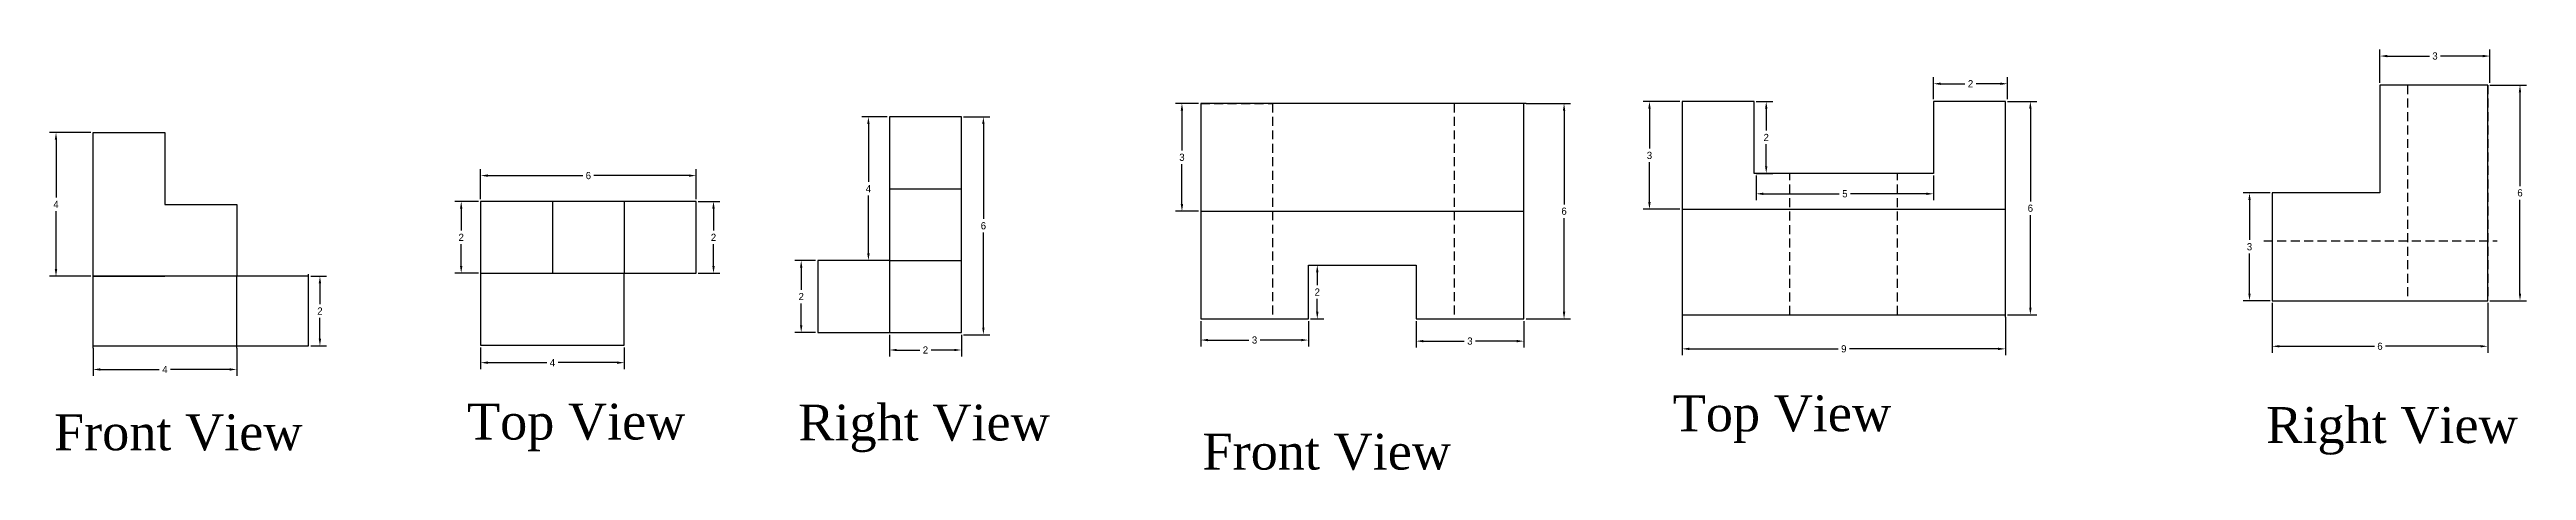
# Model space of a CAD drawing. Header units: inches. Extents: x 24.8 to 93.8, y 22.1 to 33.8.
import ezdxf

# ---------------------------------------------------------------- set-up
doc = ezdxf.new("R2010")
doc.units = ezdxf.units.IN
doc.header["$MEASUREMENT"] = 0
doc.linetypes.add('HIDDEN', pattern=[0.375, 0.25, -0.125])
doc.dimstyles.get("Standard").update_dxf_attribs({"dimtxt": 0.2, "dimasz": 0.2, "dimexe": 0.18, "dimexo": 0.0625, "dimgap": 0.09, "dimtad": 0, "dimtih": 1, "dimtoh": 1, "dimdec": 0, "dimzin": 0, "dimdsep": 46, "dimtxsty": 'Standard', "dimcen": 0.09, "dimclrd": 6, "dimclre": 6, "dimclrt": 6, "dimadec": 0, "dimazin": 0, "dimtfac": 1, "dimtdec": 0, "dimtofl": 0, "dimtmove": 0, "dimatfit": 3, "dimfxl": 1, "dimtolj": 1, "dimtzin": 0, "dimarcsym": 0})

# ---------------------------------------------------------------- blocks, each defined once
blk = doc.blocks.new('*D1')
at = {"color": 6, "lineweight": -2}
for p, q in [((26.034, 25.511), (26.034, 24.738)), ((26.234, 24.918), (27.877, 24.918)), ((29.834, 24.918), (28.191, 24.918)), ((30.034, 25.511), (30.034, 24.738))]:
    blk.add_line(p, q, dxfattribs=at)
at = {"color": 6}
for points in [[(26.234, 24.951), (26.234, 24.884), (26.034, 24.918)], [(29.834, 24.951), (29.834, 24.884), (30.034, 24.918)]]:
    blk.add_solid(points, dxfattribs=at)
at = {"layer": 'Defpoints', "color": 0}
for p in [(26.034, 25.574), (30.034, 25.574), (30.034, 24.918)]:
    blk.add_point(p, dxfattribs=at)
at = {"color": 6, "insert": (28.034, 24.918), "char_height": 0.2, "attachment_point": 5}
blk.add_mtext('\\A1;4', dxfattribs=at)
blk = doc.blocks.new('*D2')
at = {"color": 6, "lineweight": -2}
for p, q in [((25.972, 31.511), (24.82, 31.511)), ((25, 31.311), (25, 29.701)), ((25, 27.711), (25, 29.321)), ((25.972, 27.511), (24.82, 27.511))]:
    blk.add_line(p, q, dxfattribs=at)
at = {"color": 6}
for points in [[(24.966, 31.311), (25.033, 31.311), (25, 31.511)], [(24.966, 27.711), (25.033, 27.711), (25, 27.511)]]:
    blk.add_solid(points, dxfattribs=at)
at = {"layer": 'Defpoints', "color": 0}
for p in [(26.034, 31.511), (25, 27.511), (26.034, 27.511)]:
    blk.add_point(p, dxfattribs=at)
at = {"color": 6, "insert": (25, 29.511), "char_height": 0.2, "attachment_point": 5}
blk.add_mtext('\\A1;4', dxfattribs=at)
blk = doc.blocks.new('*D4')
at = {"color": 6, "lineweight": -2}
for p, q in [((32.097, 27.511), (32.532, 27.511)), ((32.352, 27.311), (32.352, 26.733)), ((32.352, 25.774), (32.352, 26.353)), ((32.097, 25.574), (32.532, 25.574))]:
    blk.add_line(p, q, dxfattribs=at)
at = {"color": 6}
for points in [[(32.318, 27.311), (32.385, 27.311), (32.352, 27.511)], [(32.318, 25.774), (32.385, 25.774), (32.352, 25.574)]]:
    blk.add_solid(points, dxfattribs=at)
at = {"layer": 'Defpoints', "color": 0}
for p in [(32.034, 27.511), (32.034, 25.574), (32.352, 25.574)]:
    blk.add_point(p, dxfattribs=at)
at = {"color": 6, "insert": (32.352, 26.543), "char_height": 0.2, "attachment_point": 5}
blk.add_mtext('\\A1;2', dxfattribs=at)
blk = doc.blocks.new('*D5')
at = {"color": 6, "lineweight": -2}
for p, q in [((36.829, 29.657), (36.829, 30.492)), ((42.829, 29.657), (42.829, 30.492)), ((37.029, 30.312), (39.673, 30.312)), ((42.629, 30.312), (39.986, 30.312))]:
    blk.add_line(p, q, dxfattribs=at)
at = {"color": 6}
for points in [[(37.029, 30.346), (37.029, 30.279), (36.829, 30.312)], [(42.629, 30.346), (42.629, 30.279), (42.829, 30.312)]]:
    blk.add_solid(points, dxfattribs=at)
at = {"layer": 'Defpoints', "color": 0}
for p in [(42.829, 30.312), (36.829, 29.595), (42.829, 29.595)]:
    blk.add_point(p, dxfattribs=at)
at = {"color": 6, "insert": (39.829, 30.312), "char_height": 0.2, "attachment_point": 5}
blk.add_mtext('\\A1;6', dxfattribs=at)
blk = doc.blocks.new('*D6')
at = {"color": 6, "lineweight": -2}
for p, q in [((42.892, 29.595), (43.495, 29.595)), ((43.315, 29.395), (43.315, 28.785)), ((43.315, 27.795), (43.315, 28.405)), ((42.892, 27.595), (43.495, 27.595))]:
    blk.add_line(p, q, dxfattribs=at)
at = {"color": 6}
for points in [[(43.282, 29.395), (43.349, 29.395), (43.315, 29.595)], [(43.282, 27.795), (43.349, 27.795), (43.315, 27.595)]]:
    blk.add_solid(points, dxfattribs=at)
at = {"layer": 'Defpoints', "color": 0}
for p in [(42.829, 29.595), (42.829, 27.595), (43.315, 27.595)]:
    blk.add_point(p, dxfattribs=at)
at = {"color": 6, "insert": (43.315, 28.595), "char_height": 0.2, "attachment_point": 5}
blk.add_mtext('\\A1;2', dxfattribs=at)
blk = doc.blocks.new('*D7')
at = {"color": 6, "lineweight": -2}
for p, q in [((36.767, 29.595), (36.107, 29.595)), ((36.287, 29.395), (36.287, 28.785)), ((36.287, 27.795), (36.287, 28.405)), ((36.767, 27.595), (36.107, 27.595))]:
    blk.add_line(p, q, dxfattribs=at)
at = {"color": 6}
for points in [[(36.253, 29.395), (36.32, 29.395), (36.287, 29.595)], [(36.253, 27.795), (36.32, 27.795), (36.287, 27.595)]]:
    blk.add_solid(points, dxfattribs=at)
at = {"layer": 'Defpoints', "color": 0}
for p in [(36.829, 29.595), (36.287, 27.595), (36.829, 27.595)]:
    blk.add_point(p, dxfattribs=at)
at = {"color": 6, "insert": (36.287, 28.595), "char_height": 0.2, "attachment_point": 5}
blk.add_mtext('\\A1;2', dxfattribs=at)
blk = doc.blocks.new('*D8')
at = {"color": 6, "lineweight": -2}
for p, q in [((36.829, 25.532), (36.829, 24.927)), ((40.829, 25.532), (40.829, 24.927)), ((37.029, 25.107), (38.673, 25.107)), ((40.629, 25.107), (38.986, 25.107))]:
    blk.add_line(p, q, dxfattribs=at)
at = {"color": 6}
for points in [[(37.029, 25.14), (37.029, 25.073), (36.829, 25.107)], [(40.629, 25.14), (40.629, 25.073), (40.829, 25.107)]]:
    blk.add_solid(points, dxfattribs=at)
at = {"layer": 'Defpoints', "color": 0}
for p in [(36.829, 25.595), (40.829, 25.595), (40.829, 25.107)]:
    blk.add_point(p, dxfattribs=at)
at = {"color": 6, "insert": (38.829, 25.107), "char_height": 0.2, "attachment_point": 5}
blk.add_mtext('\\A1;4', dxfattribs=at)
blk = doc.blocks.new('*D9')
at = {"color": 6, "lineweight": -2}
for p, q in [((48.219, 25.885), (48.219, 25.279)), ((50.219, 25.885), (50.219, 25.279)), ((48.419, 25.459), (49.062, 25.459)), ((50.019, 25.459), (49.376, 25.459))]:
    blk.add_line(p, q, dxfattribs=at)
at = {"color": 6}
for points in [[(48.419, 25.492), (48.419, 25.426), (48.219, 25.459)], [(50.019, 25.492), (50.019, 25.426), (50.219, 25.459)]]:
    blk.add_solid(points, dxfattribs=at)
at = {"layer": 'Defpoints', "color": 0}
for p in [(48.219, 25.947), (50.219, 25.947), (48.219, 25.459)]:
    blk.add_point(p, dxfattribs=at)
at = {"color": 6, "insert": (49.219, 25.459), "char_height": 0.2, "attachment_point": 5}
blk.add_mtext('\\A1;2', dxfattribs=at)
blk = doc.blocks.new('*D10')
at = {"color": 6, "lineweight": -2}
for p, q in [((50.282, 31.947), (51.013, 31.947)), ((50.833, 31.747), (50.833, 29.106)), ((50.833, 26.085), (50.833, 28.726)), ((50.282, 25.885), (51.013, 25.885))]:
    blk.add_line(p, q, dxfattribs=at)
at = {"color": 6}
for points in [[(50.799, 31.747), (50.866, 31.747), (50.833, 31.947)], [(50.799, 26.085), (50.866, 26.085), (50.833, 25.885)]]:
    blk.add_solid(points, dxfattribs=at)
at = {"layer": 'Defpoints', "color": 0}
for p in [(50.219, 31.947), (50.219, 25.885), (50.833, 25.885)]:
    blk.add_point(p, dxfattribs=at)
at = {"color": 6, "insert": (50.833, 28.916), "char_height": 0.2, "attachment_point": 5}
blk.add_mtext('\\A1;6', dxfattribs=at)
blk = doc.blocks.new('*D11')
at = {"color": 6, "lineweight": -2}
for p, q in [((46.157, 27.947), (45.578, 27.947)), ((45.758, 27.747), (45.758, 27.137)), ((45.758, 26.147), (45.758, 26.757)), ((46.157, 25.947), (45.578, 25.947))]:
    blk.add_line(p, q, dxfattribs=at)
at = {"color": 6}
for points in [[(45.724, 27.747), (45.791, 27.747), (45.758, 27.947)], [(45.724, 26.147), (45.791, 26.147), (45.758, 25.947)]]:
    blk.add_solid(points, dxfattribs=at)
at = {"layer": 'Defpoints', "color": 0}
for p in [(45.758, 27.947), (46.219, 27.947), (46.219, 25.947)]:
    blk.add_point(p, dxfattribs=at)
at = {"color": 6, "insert": (45.758, 26.947), "char_height": 0.2, "attachment_point": 5}
blk.add_mtext('\\A1;2', dxfattribs=at)
blk = doc.blocks.new('*D12')
at = {"color": 6, "lineweight": -2}
for p, q in [((48.157, 31.947), (47.45, 31.947)), ((47.63, 31.747), (47.63, 30.137)), ((47.63, 28.147), (47.63, 29.757)), ((48.157, 27.947), (47.45, 27.947))]:
    blk.add_line(p, q, dxfattribs=at)
at = {"color": 6}
for points in [[(47.597, 31.747), (47.664, 31.747), (47.63, 31.947)], [(47.597, 28.147), (47.664, 28.147), (47.63, 27.947)]]:
    blk.add_solid(points, dxfattribs=at)
at = {"layer": 'Defpoints', "color": 0}
for p in [(48.219, 31.947), (47.63, 27.947), (48.219, 27.947)]:
    blk.add_point(p, dxfattribs=at)
at = {"color": 6, "insert": (47.63, 29.947), "char_height": 0.2, "attachment_point": 5}
blk.add_mtext('\\A1;4', dxfattribs=at)
blk = doc.blocks.new('*D13')
at = {"color": 6, "lineweight": -2}
for p, q in [((65.948, 32.322), (67.188, 32.322)), ((67.008, 32.122), (67.008, 29.512)), ((67.008, 26.522), (67.008, 29.132)), ((65.948, 26.322), (67.188, 26.322))]:
    blk.add_line(p, q, dxfattribs=at)
at = {"color": 6}
for points in [[(66.975, 32.122), (67.041, 32.122), (67.008, 32.322)], [(66.975, 26.522), (67.041, 26.522), (67.008, 26.322)]]:
    blk.add_solid(points, dxfattribs=at)
at = {"layer": 'Defpoints', "color": 0}
for p in [(65.886, 32.322), (67.008, 32.322), (65.886, 26.322)]:
    blk.add_point(p, dxfattribs=at)
at = {"color": 6, "insert": (67.008, 29.322), "char_height": 0.2, "attachment_point": 5}
blk.add_mtext('\\A1;6', dxfattribs=at)
blk = doc.blocks.new('*D15')
at = {"color": 6, "lineweight": -2}
for p, q in [((59.948, 27.822), (60.314, 27.822)), ((60.134, 27.622), (60.134, 27.262)), ((59.948, 26.322), (60.314, 26.322)), ((60.134, 26.522), (60.134, 26.882))]:
    blk.add_line(p, q, dxfattribs=at)
at = {"color": 6}
for points in [[(60.1, 27.622), (60.167, 27.622), (60.134, 27.822)], [(60.1, 26.522), (60.167, 26.522), (60.134, 26.322)]]:
    blk.add_solid(points, dxfattribs=at)
at = {"layer": 'Defpoints', "color": 0}
for p in [(59.886, 27.822), (60.134, 27.822), (59.886, 26.322)]:
    blk.add_point(p, dxfattribs=at)
at = {"color": 6, "insert": (60.134, 27.072), "char_height": 0.2, "attachment_point": 5}
blk.add_mtext('\\A1;2', dxfattribs=at)
blk = doc.blocks.new('*D16')
at = {"color": 6, "lineweight": -2}
for p, q in [((56.886, 26.259), (56.886, 25.556)), ((59.886, 26.259), (59.886, 25.556)), ((57.086, 25.736), (58.229, 25.736)), ((59.686, 25.736), (58.542, 25.736))]:
    blk.add_line(p, q, dxfattribs=at)
at = {"color": 6}
for points in [[(57.086, 25.769), (57.086, 25.702), (56.886, 25.736)], [(59.686, 25.769), (59.686, 25.702), (59.886, 25.736)]]:
    blk.add_solid(points, dxfattribs=at)
at = {"layer": 'Defpoints', "color": 0}
for p in [(56.886, 26.322), (59.886, 26.322), (59.886, 25.736)]:
    blk.add_point(p, dxfattribs=at)
at = {"color": 6, "insert": (58.386, 25.736), "char_height": 0.2, "attachment_point": 5}
blk.add_mtext('\\A1;3', dxfattribs=at)
blk = doc.blocks.new('*D17')
at = {"color": 6, "lineweight": -2}
for p, q in [((62.886, 26.259), (62.886, 25.526)), ((65.886, 26.259), (65.886, 25.526)), ((63.086, 25.706), (64.229, 25.706)), ((65.686, 25.706), (64.542, 25.706))]:
    blk.add_line(p, q, dxfattribs=at)
at = {"color": 6}
for points in [[(63.086, 25.739), (63.086, 25.672), (62.886, 25.706)], [(65.686, 25.739), (65.686, 25.672), (65.886, 25.706)]]:
    blk.add_solid(points, dxfattribs=at)
at = {"layer": 'Defpoints', "color": 0}
for p in [(62.886, 26.322), (65.886, 26.322), (65.886, 25.706)]:
    blk.add_point(p, dxfattribs=at)
at = {"color": 6, "insert": (64.386, 25.706), "char_height": 0.2, "attachment_point": 5}
blk.add_mtext('\\A1;3', dxfattribs=at)
blk = doc.blocks.new('*D18')
at = {"color": 6, "lineweight": -2}
for p, q in [((56.823, 32.322), (56.184, 32.322)), ((56.364, 32.122), (56.364, 31.012)), ((56.364, 29.522), (56.364, 30.632)), ((56.823, 29.322), (56.184, 29.322))]:
    blk.add_line(p, q, dxfattribs=at)
at = {"color": 6}
for points in [[(56.33, 32.122), (56.397, 32.122), (56.364, 32.322)], [(56.33, 29.522), (56.397, 29.522), (56.364, 29.322)]]:
    blk.add_solid(points, dxfattribs=at)
at = {"layer": 'Defpoints', "color": 0}
for p in [(56.364, 32.322), (56.886, 32.322), (56.886, 29.322)]:
    blk.add_point(p, dxfattribs=at)
at = {"color": 6, "insert": (56.364, 30.822), "char_height": 0.2, "attachment_point": 5}
blk.add_mtext('\\A1;3', dxfattribs=at)
blk = doc.blocks.new('*D19')
at = {"color": 6, "lineweight": -2}
for p, q in [((70.3, 26.374), (70.3, 25.311)), ((79.3, 26.374), (79.3, 25.311)), ((70.5, 25.491), (74.643, 25.491)), ((79.1, 25.491), (74.957, 25.491))]:
    blk.add_line(p, q, dxfattribs=at)
at = {"color": 6}
for points in [[(70.5, 25.524), (70.5, 25.457), (70.3, 25.491)], [(79.1, 25.524), (79.1, 25.457), (79.3, 25.491)]]:
    blk.add_solid(points, dxfattribs=at)
at = {"layer": 'Defpoints', "color": 0}
for p in [(70.3, 26.436), (79.3, 26.436), (79.3, 25.491)]:
    blk.add_point(p, dxfattribs=at)
at = {"color": 6, "insert": (74.8, 25.491), "char_height": 0.2, "attachment_point": 5}
blk.add_mtext('\\A1;9', dxfattribs=at)
blk = doc.blocks.new('*D20')
at = {"color": 6, "lineweight": -2}
for p, q in [((79.362, 32.374), (80.177, 32.374)), ((79.997, 32.174), (79.997, 29.595)), ((79.997, 26.636), (79.997, 29.215)), ((79.362, 26.436), (80.177, 26.436))]:
    blk.add_line(p, q, dxfattribs=at)
at = {"color": 6}
for points in [[(79.964, 32.174), (80.031, 32.174), (79.997, 32.374)], [(79.964, 26.636), (80.031, 26.636), (79.997, 26.436)]]:
    blk.add_solid(points, dxfattribs=at)
at = {"layer": 'Defpoints', "color": 0}
for p in [(79.3, 32.374), (79.3, 26.436), (79.997, 26.436)]:
    blk.add_point(p, dxfattribs=at)
at = {"color": 6, "insert": (79.997, 29.405), "char_height": 0.2, "attachment_point": 5}
blk.add_mtext('\\A1;6', dxfattribs=at)
blk = doc.blocks.new('*D21')
at = {"color": 6, "lineweight": -2}
for p, q in [((77.3, 32.436), (77.3, 33.049)), ((77.5, 32.869), (78.174, 32.869)), ((79.162, 32.869), (78.488, 32.869)), ((79.362, 32.436), (79.362, 33.049))]:
    blk.add_line(p, q, dxfattribs=at)
at = {"color": 6}
for points in [[(77.5, 32.902), (77.5, 32.835), (77.3, 32.869)], [(79.162, 32.902), (79.162, 32.835), (79.362, 32.869)]]:
    blk.add_solid(points, dxfattribs=at)
at = {"layer": 'Defpoints', "color": 0}
for p in [(77.3, 32.869), (77.3, 32.374), (79.362, 32.374)]:
    blk.add_point(p, dxfattribs=at)
at = {"color": 6, "insert": (78.331, 32.869), "char_height": 0.2, "attachment_point": 5}
blk.add_mtext('\\A1;2', dxfattribs=at)
blk = doc.blocks.new('*D22')
at = {"color": 6, "lineweight": -2}
for p, q in [((72.362, 32.374), (72.819, 32.374)), ((72.639, 32.174), (72.639, 31.564)), ((72.639, 30.574), (72.639, 31.184)), ((72.362, 30.374), (72.819, 30.374))]:
    blk.add_line(p, q, dxfattribs=at)
at = {"color": 6}
for points in [[(72.606, 32.174), (72.673, 32.174), (72.639, 32.374)], [(72.606, 30.574), (72.673, 30.574), (72.639, 30.374)]]:
    blk.add_solid(points, dxfattribs=at)
at = {"layer": 'Defpoints', "color": 0}
for p in [(72.3, 32.374), (72.3, 30.374), (72.639, 30.374)]:
    blk.add_point(p, dxfattribs=at)
at = {"color": 6, "insert": (72.639, 31.374), "char_height": 0.2, "attachment_point": 5}
blk.add_mtext('\\A1;2', dxfattribs=at)
blk = doc.blocks.new('*D23')
at = {"color": 6, "lineweight": -2}
for p, q in [((72.362, 30.311), (72.362, 29.626)), ((72.562, 29.806), (74.674, 29.806)), ((77.1, 29.806), (74.988, 29.806)), ((77.3, 30.311), (77.3, 29.626))]:
    blk.add_line(p, q, dxfattribs=at)
at = {"color": 6}
for points in [[(72.562, 29.839), (72.562, 29.772), (72.362, 29.806)], [(77.1, 29.839), (77.1, 29.772), (77.3, 29.806)]]:
    blk.add_solid(points, dxfattribs=at)
at = {"layer": 'Defpoints', "color": 0}
for p in [(72.362, 30.374), (77.3, 30.374), (77.3, 29.806)]:
    blk.add_point(p, dxfattribs=at)
at = {"color": 6, "insert": (74.831, 29.806), "char_height": 0.2, "attachment_point": 5}
blk.add_mtext('\\A1;5', dxfattribs=at)
blk = doc.blocks.new('*D24')
at = {"color": 6, "lineweight": -2}
for p, q in [((70.237, 32.374), (69.207, 32.374)), ((69.387, 32.174), (69.387, 31.064)), ((69.387, 29.574), (69.387, 30.684)), ((70.237, 29.374), (69.207, 29.374))]:
    blk.add_line(p, q, dxfattribs=at)
at = {"color": 6}
for points in [[(69.353, 32.174), (69.42, 32.174), (69.387, 32.374)], [(69.353, 29.574), (69.42, 29.574), (69.387, 29.374)]]:
    blk.add_solid(points, dxfattribs=at)
at = {"layer": 'Defpoints', "color": 0}
for p in [(70.3, 32.374), (69.387, 29.374), (70.3, 29.374)]:
    blk.add_point(p, dxfattribs=at)
at = {"color": 6, "insert": (69.387, 30.874), "char_height": 0.2, "attachment_point": 5}
blk.add_mtext('\\A1;3', dxfattribs=at)
blk = doc.blocks.new('*D25')
at = {"color": 6, "lineweight": -2}
for p, q in [((86.736, 26.768), (86.736, 25.382)), ((92.736, 26.768), (92.736, 25.382)), ((86.936, 25.562), (89.58, 25.562)), ((92.536, 25.562), (89.893, 25.562))]:
    blk.add_line(p, q, dxfattribs=at)
at = {"color": 6}
for points in [[(86.936, 25.596), (86.936, 25.529), (86.736, 25.562)], [(92.536, 25.596), (92.536, 25.529), (92.736, 25.562)]]:
    blk.add_solid(points, dxfattribs=at)
at = {"layer": 'Defpoints', "color": 0}
for p in [(86.736, 26.831), (92.736, 26.831), (92.736, 25.562)]:
    blk.add_point(p, dxfattribs=at)
at = {"color": 6, "insert": (89.736, 25.562), "char_height": 0.2, "attachment_point": 5}
blk.add_mtext('\\A1;6', dxfattribs=at)
blk = doc.blocks.new('*D26')
at = {"color": 6, "lineweight": -2}
for p, q in [((92.799, 32.831), (93.816, 32.831)), ((93.636, 32.631), (93.636, 30.021)), ((93.636, 27.031), (93.636, 29.641)), ((92.799, 26.831), (93.816, 26.831))]:
    blk.add_line(p, q, dxfattribs=at)
at = {"color": 6}
for points in [[(93.603, 32.631), (93.669, 32.631), (93.636, 32.831)], [(93.603, 27.031), (93.669, 27.031), (93.636, 26.831)]]:
    blk.add_solid(points, dxfattribs=at)
at = {"layer": 'Defpoints', "color": 0}
for p in [(92.736, 32.831), (92.736, 26.831), (93.636, 26.831)]:
    blk.add_point(p, dxfattribs=at)
at = {"color": 6, "insert": (93.636, 29.831), "char_height": 0.2, "attachment_point": 5}
blk.add_mtext('\\A1;6', dxfattribs=at)
blk = doc.blocks.new('*D27')
at = {"color": 6, "lineweight": -2}
for p, q in [((89.736, 32.893), (89.736, 33.819)), ((92.799, 32.893), (92.799, 33.819)), ((89.936, 33.639), (91.111, 33.639)), ((92.599, 33.639), (91.424, 33.639))]:
    blk.add_line(p, q, dxfattribs=at)
at = {"color": 6}
for points in [[(89.936, 33.673), (89.936, 33.606), (89.736, 33.639)], [(92.599, 33.673), (92.599, 33.606), (92.799, 33.639)]]:
    blk.add_solid(points, dxfattribs=at)
at = {"layer": 'Defpoints', "color": 0}
for p in [(89.736, 33.639), (89.736, 32.831), (92.799, 32.831)]:
    blk.add_point(p, dxfattribs=at)
at = {"color": 6, "insert": (91.268, 33.639), "char_height": 0.2, "attachment_point": 5}
blk.add_mtext('\\A1;3', dxfattribs=at)
blk = doc.blocks.new('*D28')
at = {"color": 6, "lineweight": -2}
for p, q in [((86.674, 29.831), (85.921, 29.831)), ((86.101, 29.631), (86.101, 28.521)), ((86.101, 27.031), (86.101, 28.141)), ((86.674, 26.831), (85.921, 26.831))]:
    blk.add_line(p, q, dxfattribs=at)
at = {"color": 6}
for points in [[(86.068, 29.631), (86.135, 29.631), (86.101, 29.831)], [(86.068, 27.031), (86.135, 27.031), (86.101, 26.831)]]:
    blk.add_solid(points, dxfattribs=at)
at = {"layer": 'Defpoints', "color": 0}
for p in [(86.736, 29.831), (86.101, 26.831), (86.736, 26.831)]:
    blk.add_point(p, dxfattribs=at)
at = {"color": 6, "insert": (86.101, 28.331), "char_height": 0.2, "attachment_point": 5}
blk.add_mtext('\\A1;3', dxfattribs=at)

msp = doc.modelspace()

# ---------------------------------------------------------------- linework, layer by layer
for p, q in [((92.736, 32.831), (89.736, 32.831)), ((89.736, 32.831), (89.736, 29.831)), ((92.736, 26.831), (92.736, 32.831)), ((50.219, 31.947), (48.219, 31.947)), ((48.219, 31.947), (48.219, 29.947)), ((50.219, 25.947), (50.219, 31.947)), ((65.886, 32.322), (56.886, 32.322)), ((56.886, 32.322), (56.886, 29.322)), ((65.886, 29.322), (65.886, 32.322)), ((72.3, 32.374), (70.3, 32.374)), ((70.3, 32.374), (70.3, 29.374)), ((72.3, 30.374), (72.3, 32.374)), ((79.3, 32.374), (77.3, 32.374)), ((77.3, 32.374), (77.3, 30.374)), ((79.3, 29.374), (79.3, 32.374)), ((26.034, 27.511), (26.034, 31.511)), ((26.034, 31.511), (28.034, 31.511)), ((28.034, 31.511), (28.034, 29.511)), ((77.3, 30.374), (72.3, 30.374)), ((48.219, 29.947), (48.219, 27.947)), ((48.219, 29.947), (50.219, 29.947)), ((89.736, 29.831), (86.736, 29.831)), ((86.736, 29.831), (86.736, 26.831)), ((28.034, 29.511), (30.034, 29.511)), ((30.034, 29.511), (30.034, 27.511)), ((38.829, 29.595), (36.829, 29.595)), ((36.829, 29.595), (36.829, 27.595)), ((40.829, 29.595), (38.829, 29.595)), ((38.829, 29.595), (38.829, 27.595)), ((42.829, 29.595), (40.829, 29.595)), ((40.829, 29.595), (40.829, 27.595)), ((42.829, 27.595), (42.829, 29.595)), ((56.886, 29.322), (56.886, 26.322)), ((56.886, 29.322), (65.886, 29.322)), ((65.886, 26.322), (65.886, 29.322)), ((70.3, 29.374), (70.3, 26.374)), ((70.3, 29.374), (79.3, 29.374)), ((79.3, 26.374), (79.3, 29.374)), ((48.219, 27.947), (46.219, 27.947)), ((46.219, 27.947), (46.219, 25.947)), ((48.219, 27.947), (50.219, 27.947)), ((48.219, 27.947), (48.219, 25.947)), ((59.886, 27.822), (62.886, 27.822)), ((59.886, 26.322), (59.886, 27.822)), ((62.886, 27.822), (62.886, 26.322)), ((32.034, 27.511), (26.034, 27.511)), ((26.034, 25.511), (26.034, 27.511)), ((26.034, 27.511), (28.034, 27.511)), ((30.034, 25.511), (30.034, 27.511)), ((32.034, 25.574), (32.034, 27.574)), ((36.829, 27.595), (36.829, 25.595)), ((36.829, 27.595), (40.829, 27.595)), ((40.829, 25.595), (40.829, 27.595)), ((40.829, 27.595), (42.829, 27.595)), ((56.886, 26.322), (59.886, 26.322)), ((62.886, 26.86), (62.886, 26.86)), ((62.886, 26.322), (65.886, 26.322)), ((70.3, 26.436), (79.3, 26.436)), ((86.736, 26.831), (92.736, 26.831)), ((26.034, 25.574), (30.034, 25.574)), ((30.034, 25.574), (32.034, 25.574)), ((36.829, 25.595), (40.829, 25.595)), ((46.219, 25.947), (48.219, 25.947)), ((48.219, 25.947), (50.219, 25.947))]:
    msp.add_line(p, q)
at = {"linetype": 'HIDDEN'}
for p, q in [((90.5, 32.831), (90.5, 26.831)), ((92.736, 32.831), (92.736, 26.831)), ((56.886, 32.322), (58.886, 32.322)), ((58.886, 32.322), (58.886, 26.322)), ((65.886, 32.322), (63.886, 32.322)), ((65.948, 32.322), (63.948, 32.322)), ((63.948, 32.322), (63.948, 26.322)), ((73.3, 26.436), (73.3, 30.374)), ((76.3, 26.436), (76.3, 30.374)), ((86.5, 28.5), (93, 28.5)), ((70.3, 26.436), (73.3, 26.436)), ((70.3, 26.436), (73.3, 26.436)), ((70.3, 26.436), (73.3, 26.436)), ((73.3, 26.436), (76.3, 26.436))]:
    msp.add_line(p, q, dxfattribs=at)

# ---------------------------------------------------------------- texts
at = {"char_height": 1, "attachment_point": 1}
for s, insert, width in [('{\\fTimes New Roman|b0|i0|c0|p18;\\C5;Top View}', (70.035, 24.198), 9.67519), ('{\\fTimes New Roman|b0|i0|c0|p18;\\C5;Front View}', (24.943, 23.67), 6.89309), ('{\\fTimes New Roman|b0|i0|c0|p18;\\C5;Top View}', (36.449, 23.968), 6.67598), ('{\\fTimes New Roman|b0|i0|c0|p18;\\C5;Right View}', (45.676, 23.941), 7.30016), ('{\\fTimes New Roman|b0|i0|c0|p18;\\C5;Right View}', (86.567, 23.871), 7.36532), ('{\\fTimes New Roman|b0|i0|c0|p18;\\C5;Front View}', (56.936, 23.131), 8.94993)]:
    msp.add_mtext(s, dxfattribs=dict(at, insert=insert, width=width))

# ---------------------------------------------------------------- dimensions: what is measured, and where the dimension line sits
for base, p1, p2, picture, middle in [((89.736, 33.639), (92.799, 32.831), (89.736, 32.831), '*D27', (91.268, 33.639)), ((77.3, 32.869), (79.362, 32.374), (77.3, 32.374), '*D21', (78.331, 32.869)), ((42.829, 30.312), (36.829, 29.595), (42.829, 29.595), '*D5', (39.829, 30.312)), ((77.3, 29.806), (72.362, 30.374), (77.3, 30.374), '*D23', (74.831, 29.806)), ((59.886, 25.736), (56.886, 26.322), (59.886, 26.322), '*D16', (58.386, 25.736)), ((79.3, 25.491), (70.3, 26.436), (79.3, 26.436), '*D19', (74.8, 25.491)), ((92.736, 25.562), (86.736, 26.831), (92.736, 26.831), '*D25', (89.736, 25.562)), ((30.034, 24.918), (26.034, 25.574), (30.034, 25.574), '*D1', (28.034, 24.918)), ((40.829, 25.107), (36.829, 25.595), (40.829, 25.595), '*D8', (38.829, 25.107)), ((48.219, 25.459), (50.219, 25.947), (48.219, 25.947), '*D9', (49.219, 25.459))]:
    dim = msp.add_linear_dim(base=base, p1=p1, p2=p2, dimstyle='Standard')
    dim.commit()
    dim.dimension.update_dxf_attribs({"geometry": picture, "text_midpoint": middle})
for base, p1, p2, picture, middle in [((93.636, 26.831), (92.736, 32.831), (92.736, 26.831), '*D26', (93.636, 29.831)), ((47.63, 27.947), (48.219, 31.947), (48.219, 27.947), '*D12', (47.63, 29.947)), ((50.833, 25.885), (50.219, 31.947), (50.219, 25.885), '*D10', (50.833, 28.916)), ((56.364, 32.322), (56.886, 29.322), (56.886, 32.322), '*D18', (56.364, 30.822)), ((67.008, 32.322), (65.886, 26.322), (65.886, 32.322), '*D13', (67.008, 29.322)), ((69.387, 29.374), (70.3, 32.374), (70.3, 29.374), '*D24', (69.387, 30.874)), ((72.639, 30.374), (72.3, 32.374), (72.3, 30.374), '*D22', (72.639, 31.374)), ((79.997, 26.436), (79.3, 32.374), (79.3, 26.436), '*D20', (79.997, 29.405)), ((25, 27.511), (26.034, 31.511), (26.034, 27.511), '*D2', (25, 29.511)), ((86.101, 26.831), (86.736, 29.831), (86.736, 26.831), '*D28', (86.101, 28.331)), ((36.287, 27.595), (36.829, 29.595), (36.829, 27.595), '*D7', (36.287, 28.595)), ((43.315, 27.595), (42.829, 29.595), (42.829, 27.595), '*D6', (43.315, 28.595)), ((45.758, 27.947), (46.219, 25.947), (46.219, 27.947), '*D11', (45.758, 26.947)), ((60.133728827, 27.821786783), (59.885659678, 26.321786783), (59.885659678, 27.821786783), '*D15', (60.133728827, 27.071786783)), ((32.352, 25.574), (32.034, 27.511), (32.034, 25.574), '*D4', (32.352, 26.543))]:
    dim = msp.add_linear_dim(base=base, p1=p1, p2=p2, angle=90, dimstyle='Standard')
    dim.commit()
    dim.dimension.update_dxf_attribs({"geometry": picture, "text_midpoint": middle})
dim = msp.add_aligned_dim(p1=(62.886, 26.322), p2=(65.886, 26.322), distance=-0.616, dimstyle='Standard')
dim.commit()
dim.dimension.update_dxf_attribs({"geometry": '*D17', "text_midpoint": (64.386, 25.706)})

doc.saveas('drawing.dxf')
